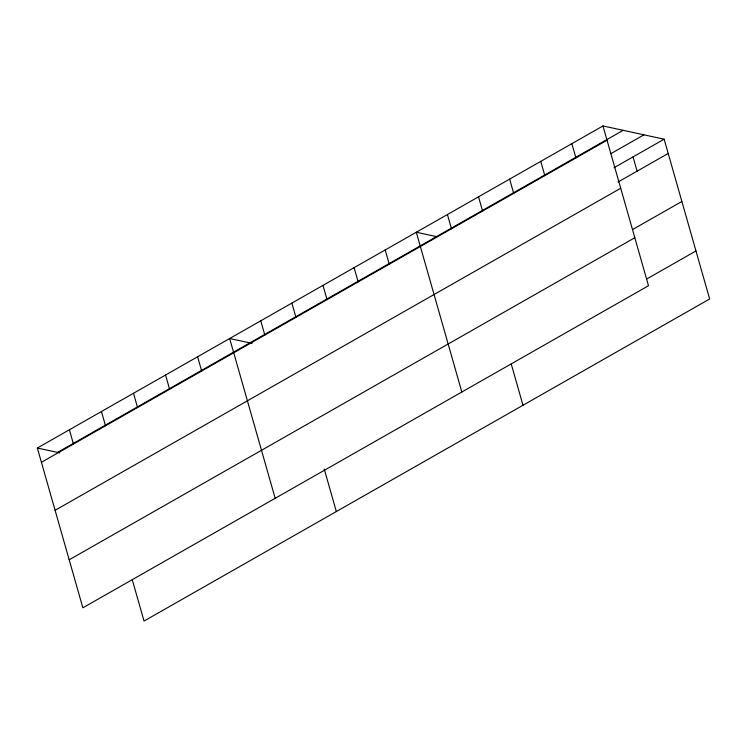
<?xml version="1.0" encoding="UTF-8"?>
<svg xmlns="http://www.w3.org/2000/svg" width="747" height="747" viewBox="0 0 747 747"><rect width="100%" height="100%" fill="white"/><g stroke="black" fill="none" stroke-linecap="round" stroke-linejoin="round"><path stroke-width="1.12" d="M602.969 125.954L648.489 285.737L82.861 607.806L37.35 448.023L602.969 125.954L664.139 139.194L709.65 298.977L144.031 621.046L132.256 579.719M57.538 452.393L623.157 130.323M41.412 462.29L607.031 140.221M610.831 153.677L643.951 134.824M613.959 167.758L664.139 139.194M618.021 182.025L668.201 153.462M55.091 510.313L620.71 188.244M632.709 229.478L681.88 201.475M69.191 559.792L634.81 237.723M646.799 278.948L695.971 250.955M436.5 236.603L416.312 232.242L461.833 392.026M252.038 343.368L229.665 338.522L275.176 498.305M37.35 448.023L59.723 452.869M633.026 156.907L637.088 171.175M571.857 143.667L575.928 157.934M540.753 161.389L544.815 175.648M509.641 179.103L513.703 193.37M478.538 196.816L482.599 211.084M511.228 363.938L522.993 405.257M447.425 214.529L451.487 228.797M385.209 249.956L389.271 264.223M354.097 267.669L358.158 281.936M322.984 285.382L327.055 299.65M291.881 303.095L295.943 317.363M324.254 469.107L336.337 511.536M260.768 320.808L264.83 335.076M197.61 356.777L201.671 371.044M165.554 375.022L169.625 389.29M133.508 393.277L137.569 407.545M101.452 411.522L105.514 425.79M69.406 429.777L73.467 444.045"/></g></svg>
